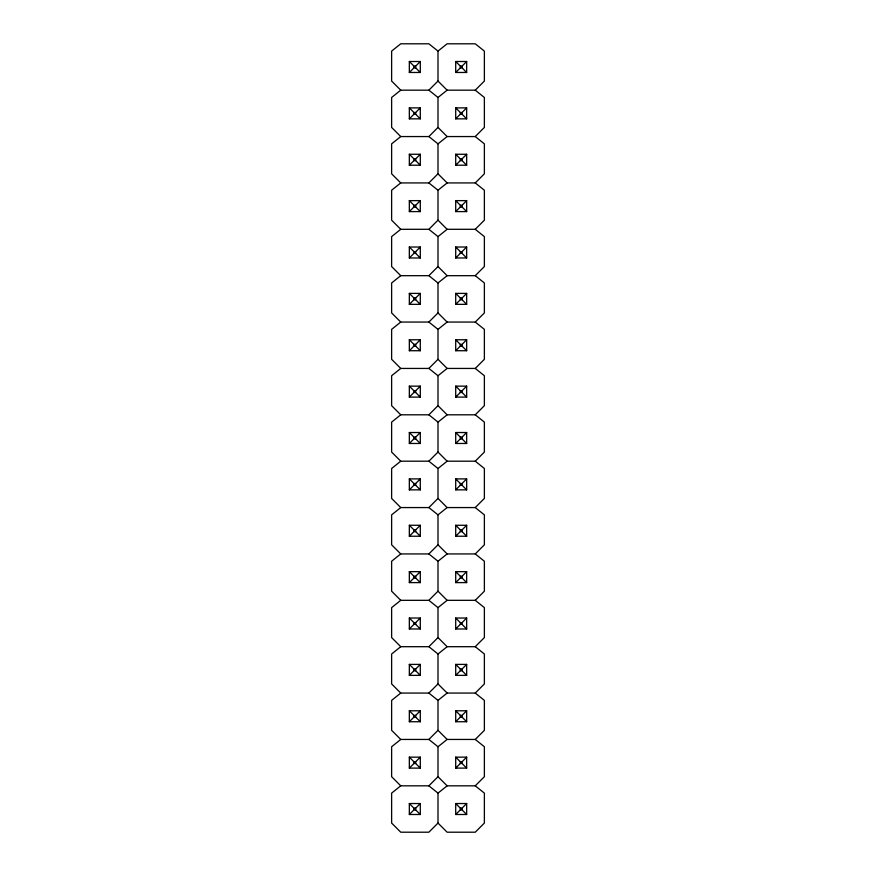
<?xml version="1.0" encoding="UTF-8"?>
<svg xmlns="http://www.w3.org/2000/svg" width="876" height="876" viewBox="0 0 876 876"><rect width="100%" height="100%" fill="white"/><g stroke="black" fill="none" stroke-linecap="round" stroke-linejoin="round"><path stroke-width="1.31" d="M409.333 72.467L413.976 67.824L415.651 67.824L420.294 72.467L420.294 61.506L409.333 61.506L409.333 72.467L420.294 72.467M409.333 61.506L413.976 66.149L415.651 66.149L420.294 61.506M400.748 136.557L391.627 127.425L391.627 97.477L400.748 90.173L428.868 90.173L438 81.052L438 51.104L447.132 43.8L475.252 43.8L484.373 51.104L484.373 81.052L475.252 90.173L447.132 90.173L438 97.477L438 127.425L428.868 136.557L400.748 136.557L391.627 143.861L391.627 173.798L400.748 182.931L428.868 182.931L438 190.234L438 220.172L428.868 229.304L400.748 229.304L391.627 236.608L391.627 266.556L400.748 275.677L428.868 275.677L438 282.981L438 312.929L428.868 322.061L400.748 322.061L391.627 329.365L391.627 359.302L400.748 368.435L428.868 368.435L438 375.738L438 405.687L428.868 414.808L400.748 414.808L391.627 422.112L391.627 452.06L400.748 461.192L428.868 461.192L438 468.496L438 498.433L428.868 507.565L400.748 507.565L391.627 514.869L391.627 544.817L400.748 553.939L428.868 553.939L438 561.242L438 591.19L447.132 600.323L475.252 600.323L484.373 607.626L484.373 637.564L475.252 646.696L447.132 646.696L438 654L438 683.937L447.132 693.069L475.252 693.069L484.373 700.373L484.373 730.321L475.252 739.443L447.132 739.443L438 746.746L438 776.694L447.132 785.827L475.252 785.827L484.373 793.13L484.373 823.068L475.252 832.2L447.132 832.2L438 823.068L438 793.13L447.132 785.827M409.333 118.84L413.976 114.209L415.651 114.209L420.294 118.84L409.333 118.84L409.333 107.89L420.294 107.89L420.294 118.84M409.333 107.89L413.976 112.522L415.651 112.522L420.294 107.89M455.706 72.467L460.349 67.824L462.024 67.824L466.667 72.467L466.667 61.506L455.706 61.506L455.706 72.467L466.667 72.467M455.706 61.506L460.349 66.149L462.024 66.149L466.667 61.506M409.333 165.214L413.976 160.582L413.976 158.906L409.333 154.264L420.294 154.264L420.294 165.214L409.333 165.214L409.333 154.264M413.976 158.906L415.651 158.906L420.294 154.264M455.706 118.84L460.349 114.209L462.024 114.209L466.667 118.84L455.706 118.84L455.706 107.89L466.667 107.89L466.667 118.84M455.706 107.89L460.349 112.522L462.024 112.522L466.667 107.89M428.868 182.931L438 173.798L438 143.861L447.132 136.557L475.252 136.557L484.373 143.861L484.373 173.798L475.252 182.931L447.132 182.931L438 190.234M475.252 136.557L484.373 127.425L484.373 97.477L475.252 90.173M409.333 211.598L413.976 206.955L413.976 205.28L409.333 200.637L420.294 200.637L420.294 211.598L409.333 211.598L409.333 200.637M413.976 205.28L415.651 205.28L420.294 200.637M455.706 165.214L460.349 160.582L462.024 160.582L466.667 165.214L455.706 165.214L455.706 154.264L466.667 154.264L466.667 165.214M455.706 154.264L460.349 158.906L462.024 158.906L466.667 154.264M409.333 257.971L413.976 253.339L413.976 251.653L409.333 247.021L420.294 247.021L420.294 257.971L409.333 257.971L409.333 247.021M413.976 251.653L415.651 251.653L420.294 247.021M455.706 211.598L460.349 206.955L462.024 206.955L466.667 211.598L466.667 200.637L455.706 200.637L455.706 211.598L466.667 211.598M455.706 200.637L460.349 205.28L462.024 205.28L466.667 200.637M428.868 275.677L438 266.556L438 236.608L447.132 229.304L475.252 229.304L484.373 236.608L484.373 266.556L475.252 275.677L447.132 275.677L438 282.981M475.252 229.304L484.373 220.172L484.373 190.234L475.252 182.931M409.333 304.344L413.976 299.712L413.976 298.026L409.333 293.394L420.294 293.394L420.294 304.344L409.333 304.344L409.333 293.394M413.976 298.026L415.651 298.026L420.294 293.394M455.706 257.971L460.349 253.339L462.024 253.339L466.667 257.971L455.706 257.971L455.706 247.021L466.667 247.021L466.667 257.971M462.024 253.339L462.024 251.653L466.667 247.021M409.333 350.728L413.976 346.086L413.976 344.41L409.333 339.768L420.294 339.768L420.294 350.728L409.333 350.728L409.333 339.768M420.294 350.728L415.651 346.086L415.651 344.41L420.294 339.768M455.706 304.344L460.349 299.712L462.024 299.712L466.667 304.344L455.706 304.344L455.706 293.394L466.667 293.394L466.667 304.344M455.706 293.394L460.349 298.026L462.024 298.026L466.667 293.394M428.868 368.435L438 359.302L438 329.365L428.868 322.061M438 329.365L447.132 322.061L475.252 322.061L484.373 312.929L484.373 282.981L475.252 275.677M409.333 397.102L413.976 392.459L413.976 390.784L409.333 386.141L420.294 386.141L420.294 397.102L409.333 397.102L409.333 386.141M420.294 397.102L415.651 392.459L415.651 390.784L420.294 386.141M455.706 350.728L460.349 346.086L462.024 346.086L466.667 350.728L455.706 350.728L455.706 339.768L466.667 339.768L466.667 350.728M455.706 339.768L460.349 344.41L462.024 344.41L466.667 339.768M438 375.738L447.132 368.435L475.252 368.435L484.373 359.302L484.373 329.365L475.252 322.061M409.333 443.475L413.976 438.843L415.651 438.843L420.294 443.475L409.333 443.475L409.333 432.525L420.294 432.525L420.294 443.475M415.651 438.843L415.651 437.157L420.294 432.525M455.706 397.102L460.349 392.459L462.024 392.459L466.667 397.102L455.706 397.102L455.706 386.141L466.667 386.141L466.667 397.102M455.706 386.141L460.349 390.784L462.024 390.784L466.667 386.141M428.868 461.192L438 452.06L438 422.112L428.868 414.808M438 422.112L447.132 414.808L475.252 414.808L484.373 405.687L484.373 375.738L475.252 368.435M409.333 489.859L413.976 485.216L415.651 485.216L420.294 489.859L409.333 489.859L409.333 478.898L420.294 478.898L420.294 489.859M409.333 478.898L413.976 483.541L415.651 483.541L420.294 478.898M455.706 443.475L460.349 438.843L460.349 437.157L455.706 432.525L466.667 432.525L466.667 443.475L455.706 443.475L455.706 432.525M460.349 437.157L462.024 437.157L466.667 432.525M438 468.496L447.132 461.192L475.252 461.192L484.373 452.06L484.373 422.112L475.252 414.808M409.333 536.232L413.976 531.59L415.651 531.59L420.294 536.232L409.333 536.232L409.333 525.271L420.294 525.271L420.294 536.232M415.651 531.59L415.651 529.914L420.294 525.271M455.706 489.859L460.349 485.216L462.024 485.216L466.667 489.859L466.667 478.898L455.706 478.898L455.706 489.859L466.667 489.859M455.706 478.898L460.349 483.541L462.024 483.541L466.667 478.898M428.868 553.939L438 544.817L438 514.869L447.132 507.565L475.252 507.565L484.373 514.869L484.373 544.817L475.252 553.939L447.132 553.939L438 561.242M475.252 507.565L484.373 498.433L484.373 468.496L475.252 461.192M409.333 582.606L413.976 577.974L415.651 577.974L420.294 582.606L409.333 582.606L409.333 571.656L420.294 571.656L420.294 582.606M409.333 571.656L413.976 576.288L415.651 576.288L420.294 571.656M455.706 536.232L460.349 531.59L460.349 529.914L455.706 525.271L466.667 525.271L466.667 536.232L455.706 536.232L455.706 525.271M460.349 529.914L462.024 529.914L466.667 525.271M438 654L428.868 646.696L400.748 646.696L391.627 637.564L391.627 607.626L400.748 600.323L428.868 600.323L438 591.19M409.333 628.979L413.976 624.347L415.651 624.347L420.294 628.979L409.333 628.979L409.333 618.029L420.294 618.029L420.294 628.979M409.333 618.029L413.976 622.661L415.651 622.661L420.294 618.029M455.706 582.606L460.349 577.974L460.349 576.288L455.706 571.656L455.706 582.606L466.667 582.606L466.667 571.656L455.706 571.656M460.349 576.288L462.024 576.288L466.667 571.656M428.868 646.696L438 637.564L438 607.626L447.132 600.323M475.252 600.323L484.373 591.19L484.373 561.242L475.252 553.939M409.333 675.363L413.976 670.72L415.651 670.72L420.294 675.363L420.294 664.402L409.333 664.402L409.333 675.363L420.294 675.363M409.333 664.402L413.976 669.045L415.651 669.045L420.294 664.402M455.706 628.979L460.349 624.347L460.349 622.661L455.706 618.029L466.667 618.029L466.667 628.979L455.706 628.979L455.706 618.029M466.667 628.979L462.024 624.347L462.024 622.661L466.667 618.029M438 746.746L428.868 739.443L400.748 739.443L391.627 730.321L391.627 700.373L400.748 693.069L428.868 693.069L438 683.937M409.333 721.736L413.976 717.094L415.651 717.094L420.294 721.736L409.333 721.736L409.333 710.786L420.294 710.786L420.294 721.736M409.333 710.786L413.976 715.418L415.651 715.418L420.294 710.786M455.706 675.363L460.349 670.72L462.024 670.72L466.667 675.363L466.667 664.402L455.706 664.402L455.706 675.363L466.667 675.363M462.024 670.72L462.024 669.045L466.667 664.402M428.868 739.443L438 730.321L438 700.373L447.132 693.069M475.252 693.069L484.373 683.937L484.373 654L475.252 646.696M409.333 768.11L413.976 763.478L415.651 763.478L420.294 768.11L409.333 768.11L409.333 757.16L420.294 757.16L420.294 768.11M409.333 757.16L413.976 761.792L415.651 761.792L420.294 757.16M455.706 721.736L460.349 717.094L460.349 715.418L455.706 710.786L466.667 710.786L466.667 721.736L455.706 721.736L455.706 710.786M466.667 721.736L462.024 717.094L462.024 715.418L466.667 710.786M438 823.068L428.868 832.2L400.748 832.2L391.627 823.068L391.627 793.13L400.748 785.827L428.868 785.827L438 776.694M409.333 814.494L413.976 809.851L415.651 809.851L420.294 814.494L420.294 803.533L409.333 803.533L409.333 814.494L420.294 814.494M409.333 803.533L413.976 808.176L415.651 808.176L420.294 803.533M455.706 768.11L460.349 763.478L462.024 763.478L466.667 768.11L455.706 768.11L455.706 757.16L466.667 757.16L466.667 768.11M462.024 763.478L462.024 761.792L466.667 757.16M475.252 785.827L484.373 776.694L484.373 746.746L475.252 739.443M455.706 814.494L460.349 809.851L462.024 809.851L466.667 814.494L466.667 803.533L455.706 803.533L455.706 814.494L466.667 814.494M462.024 809.851L462.024 808.176L466.667 803.533M400.748 182.931L391.627 190.234L391.627 220.172L400.748 229.304M400.748 275.677L391.627 282.981L391.627 312.929L400.748 322.061M400.748 368.435L391.627 375.738L391.627 405.687L400.748 414.808M400.748 461.192L391.627 468.496L391.627 498.433L400.748 507.565M400.748 553.939L391.627 561.242L391.627 591.19L400.748 600.323M400.748 646.696L391.627 654L391.627 683.937L400.748 693.069M400.748 739.443L391.627 746.746L391.627 776.694L400.748 785.827M413.976 160.582L415.651 160.582L420.294 165.214M413.976 206.955L415.651 206.955L420.294 211.598M455.706 247.021L460.349 251.653L462.024 251.653M413.976 253.339L415.651 253.339L420.294 257.971M413.976 299.712L415.651 299.712L420.294 304.344M413.976 344.41L415.651 344.41M413.976 346.086L415.651 346.086M413.976 390.784L415.651 390.784M413.976 392.459L415.651 392.459M409.333 432.525L413.976 437.157L415.651 437.157M460.349 438.843L462.024 438.843L466.667 443.475M409.333 525.271L413.976 529.914L415.651 529.914M460.349 531.59L462.024 531.59L466.667 536.232M460.349 577.974L462.024 577.974L466.667 582.606M460.349 622.661L462.024 622.661M460.349 624.347L462.024 624.347M455.706 664.402L460.349 669.045L462.024 669.045M460.349 715.418L462.024 715.418M460.349 717.094L462.024 717.094M455.706 757.16L460.349 761.792L462.024 761.792M455.706 803.533L460.349 808.176L462.024 808.176M438 51.104L428.868 43.8L400.748 43.8L391.627 51.104L391.627 81.052L400.748 90.173M428.868 90.173L438 97.477M428.868 136.557L438 143.861M428.868 229.304L438 236.608M428.868 507.565L438 514.869M428.868 600.323L438 607.626M428.868 693.069L438 700.373M428.868 785.827L438 793.13M438 81.052L447.132 90.173M438 127.425L447.132 136.557M438 173.798L447.132 182.931M438 220.172L447.132 229.304M438 266.556L447.132 275.677M438 312.929L447.132 322.061M438 359.302L447.132 368.435M438 405.687L447.132 414.808M438 452.06L447.132 461.192M438 498.433L447.132 507.565M438 544.817L447.132 553.939M438 637.564L447.132 646.696M438 730.321L447.132 739.443M462.024 66.149L462.024 67.824M462.024 112.522L462.024 114.209M462.024 158.906L462.024 160.582M462.024 205.28L462.024 206.955M462.024 298.026L462.024 299.712M462.024 344.41L462.024 346.086M462.024 390.784L462.024 392.459M462.024 437.157L462.024 438.843M462.024 483.541L462.024 485.216M462.024 529.914L462.024 531.59M462.024 576.288L462.024 577.974M460.349 66.149L460.349 67.824M460.349 112.522L460.349 114.209M460.349 158.906L460.349 160.582M460.349 205.28L460.349 206.955M460.349 251.653L460.349 253.339M460.349 298.026L460.349 299.712M460.349 344.41L460.349 346.086M460.349 390.784L460.349 392.459M460.349 483.541L460.349 485.216M460.349 669.045L460.349 670.72M460.349 761.792L460.349 763.478M460.349 808.176L460.349 809.851M415.651 66.149L415.651 67.824M415.651 112.522L415.651 114.209M415.651 158.906L415.651 160.582M415.651 205.28L415.651 206.955M415.651 251.653L415.651 253.339M415.651 298.026L415.651 299.712M415.651 483.541L415.651 485.216M415.651 576.288L415.651 577.974M415.651 622.661L415.651 624.347M415.651 669.045L415.651 670.72M415.651 715.418L415.651 717.094M415.651 761.792L415.651 763.478M415.651 808.176L415.651 809.851M413.976 66.149L413.976 67.824M413.976 112.522L413.976 114.209M413.976 437.157L413.976 438.843M413.976 483.541L413.976 485.216M413.976 529.914L413.976 531.59M413.976 576.288L413.976 577.974M413.976 622.661L413.976 624.347M413.976 669.045L413.976 670.72M413.976 715.418L413.976 717.094M413.976 761.792L413.976 763.478M413.976 808.176L413.976 809.851"/></g></svg>
